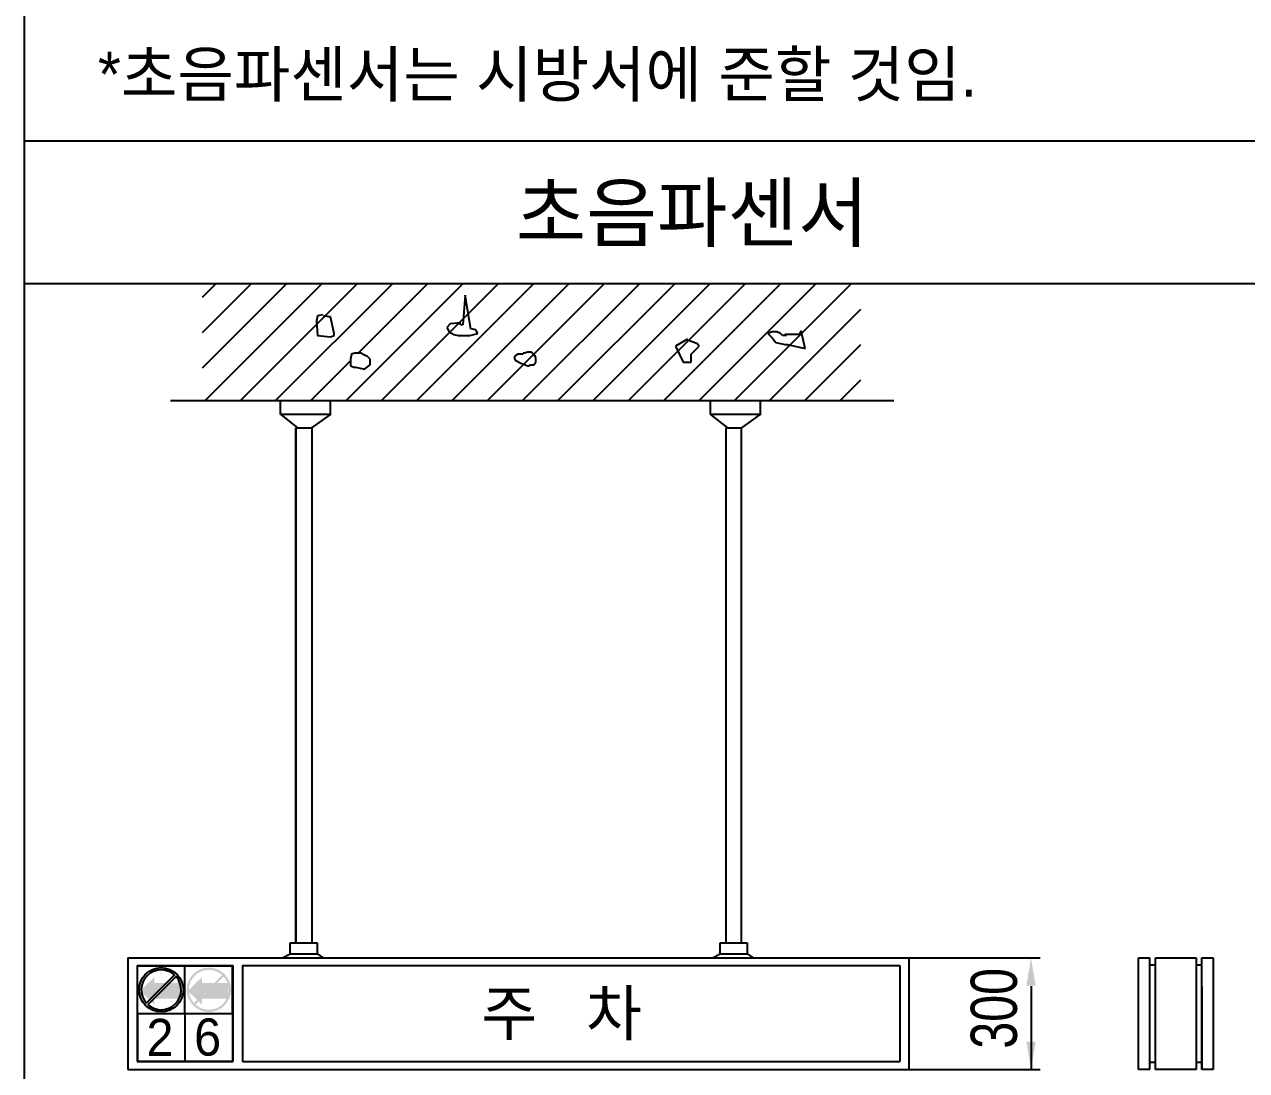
# Model space of a CAD drawing. Header units: millimetres. Extents: x 30232679 to 30326002, y -948068 to -920528.
# Drawn here: x 30289215 to 30296307, y -935038 to -928968 of the extents above; entities that cross this region are included whole.
import ezdxf
from ezdxf.enums import TextEntityAlignment as Align

# ---------------------------------------------------------------- set-up
doc = ezdxf.new("R2010")
doc.units = ezdxf.units.MM
doc.header["$LTSCALE"] = 600
doc.header["$MEASUREMENT"] = 0
doc.layers.get('0').update_dxf_attribs({"linetype": 'CONTINUOUS'})
doc.layers.add('PARKING', color=7, linetype='CONTINUOUS')
doc.styles.add('돋움', font='Dotum.ttf')

msp = doc.modelspace()

# ---------------------------------------------------------------- hatches: boundary and pattern name
h = msp.add_hatch(color=12)
h.paths.add_polyline_path([(30289880, -934569.3, 1), (30290137.1, -934569.3, 1)])
h.paths.add_polyline_path([(30290085.6, -934483.1), (30289922.3, -934646.4, -0.945477)], flags=16)
h.paths.add_polyline_path([(30290094.8, -934492.2, -0.945477), (30289931.5, -934655.5)], flags=16)
h = msp.add_hatch(color=12)
h.paths.add_polyline_path([(30290156.3, -934569.3, 1), (30290413.5, -934569.3, 1)])
h.paths.add_polyline_path([(30290361.9, -934483.1), (30290198.7, -934646.4, -0.945477)], flags=16)
h.paths.add_polyline_path([(30290371.1, -934492.2, -0.945477), (30290207.8, -934655.5)], flags=16)
for points in [[(30289969.4, -934620.8), (30289969.4, -934655.7), (30289886.4, -934575.5), (30289969.4, -934495.2), (30289969.4, -934530.2), (30290122.3, -934530.2), (30290122.3, -934620.8)], [(30290245.7, -934620.8), (30290245.7, -934655.7), (30290162.7, -934575.5), (30290245.7, -934495.2), (30290245.7, -934530.2), (30290398.6, -934530.2), (30290398.6, -934620.8)]]:
    msp.add_hatch(color=80).paths.add_polyline_path(points)

# ---------------------------------------------------------------- linework, layer by layer
at = {"color": 8}
for p, q in [((30290146.7, -934707.5), (30290146.7, -934431.1)), ((30289870.4, -934707.5), (30289870.4, -934983.8)), ((30289870.4, -934707.5), (30290146.7, -934707.5)), ((30290146.7, -934707.5), (30290146.7, -934983.8)), ((30290146.7, -934707.5), (30290423, -934707.5)), ((30290423, -934707.5), (30290423, -934983.8))]:
    msp.add_line(p, q, dxfattribs=at)
at = {"color": 12}
msp.add_line((30290085.6, -934483.1), (30289922.3, -934646.4), dxfattribs=at)
at = {"color": 1}
msp.add_line((30290094.8, -934492.2), (30289931.5, -934655.5), dxfattribs=at)
at = {"color": 12}
msp.add_circle((30290008.6, -934569.3), 128.6, dxfattribs=at)
msp.add_arc((30290008.6, -934569.3), 115.6, 48.21065, 221.78935, dxfattribs=at)
at = {"color": 1}
msp.add_arc((30290008.6, -934569.3), 115.6, 228.21065, 41.78935, dxfattribs=at)
at = {"layer": 'PARKING', "color": 3}
for p, q in [((30289215.1, -945972.3), (30289215.1, -922723.5)), ((30289215.1, -929642.8), (30320213.5, -929642.8)), ((30320213.5, -930473.1), (30289215.1, -930473.1))]:
    msp.add_line(p, q, dxfattribs=at)
at = {"layer": 'PARKING', "linetype": 'Continuous'}
for p, q in [((30290248.8, -930755.3), (30290530.9, -930473.1)), ((30290248.8, -930550.5), (30290326.2, -930473.1)), ((30290248.8, -930960), (30290735.7, -930473.1)), ((30290263, -931150.6), (30290940.5, -930473.1)), ((30290467.8, -931150.6), (30291145.3, -930473.1)), ((30290672.5, -931150.6), (30291350, -930473.1)), ((30291082.1, -931150.6), (30291759.6, -930473.1)), ((30291152.2, -930875.7), (30291554.8, -930473.1)), ((30291286.8, -931150.6), (30291964.3, -930473.1)), ((30291491.6, -931150.6), (30292169.1, -930473.1)), ((30291696.4, -931150.6), (30292373.9, -930473.1)), ((30291901.1, -931150.6), (30292578.6, -930473.1)), ((30292105.9, -931150.6), (30292783.4, -930473.1)), ((30292310.7, -931150.6), (30292988.2, -930473.1)), ((30292515.4, -931150.6), (30293192.9, -930473.1)), ((30292720.2, -931150.6), (30293397.7, -930473.1)), ((30292925, -931150.6), (30293602.5, -930473.1)), ((30293129.8, -931150.6), (30293807.3, -930473.1)), ((30293334.5, -931150.6), (30294012, -930473.1)), ((30291771.6, -930539), (30291759.3, -930711.9)), ((30291805.6, -930733.6), (30291771.6, -930539)), ((30290916, -930659.4), (30290909.8, -930687.2)), ((30290943.8, -930653.3), (30290916, -930659.4)), ((30290983.9, -930665.6), (30290950, -930659.4)), ((30290990.1, -930665.6), (30290983.9, -930665.6)), ((30291011.7, -930761.4), (30290990.1, -930665.6)), ((30293539.3, -931150.6), (30294068.7, -930621.1)), ((30290909.8, -930687.2), (30290916, -930773.7)), ((30291685.1, -930705.8), (30291666.6, -930727.4)), ((30291666.6, -930727.4), (30291678.9, -930752.1)), ((30291678.9, -930752.1), (30291706.7, -930767.5)), ((30291746.9, -930699.6), (30291685.1, -930705.8)), ((30291746.9, -930711.9), (30291740.7, -930705.8)), ((30291759.3, -930711.9), (30291746.9, -930711.9)), ((30291833.4, -930739.7), (30291805.6, -930733.6)), ((30291845.7, -930761.4), (30291833.4, -930739.7)), ((30293552.9, -930752.1), (30293528.2, -930761.4)), ((30293580.7, -930752.1), (30293552.9, -930752.1)), ((30293602.3, -930761.4), (30293580.7, -930752.1)), ((30293722.8, -930745.9), (30293710.4, -930767.5)), ((30293744.4, -930847.9), (30293722.8, -930745.9)), ((30290916, -930773.7), (30290990.1, -930779.9)), ((30290990.1, -930779.9), (30291011.7, -930773.7)), ((30291011.7, -930773.7), (30291011.7, -930761.4)), ((30291706.7, -930767.5), (30291731.5, -930773.7)), ((30291731.5, -930773.7), (30291799.4, -930773.7)), ((30291799.4, -930773.7), (30291845.7, -930761.4)), ((30293061.8, -930795.3), (30292993.8, -930835.5)), ((30293117.4, -930820.1), (30293067.9, -930801.5)), ((30293129.7, -930835.5), (30293117.4, -930820.1)), ((30293528.2, -930761.4), (30293552.9, -930786.1)), ((30293552.9, -930786.1), (30293574.5, -930813.9)), ((30293574.5, -930813.9), (30293627, -930826.2)), ((30293614.7, -930773.7), (30293602.3, -930761.4)), ((30293636.3, -930773.7), (30293614.7, -930773.7)), ((30293648.7, -930767.5), (30293627, -930767.5)), ((30293627, -930826.2), (30293642.5, -930826.2)), ((30293642.5, -930826.2), (30293744.4, -930847.9)), ((30293676.5, -930767.5), (30293648.7, -930767.5)), ((30293695, -930767.5), (30293676.5, -930767.5)), ((30293710.4, -930767.5), (30293695, -930767.5)), ((30293744.1, -931150.6), (30294068.7, -930825.9)), ((30291113.7, -930881.8), (30291107.5, -930909.6)), ((30291132.2, -930875.7), (30291113.7, -930881.8)), ((30291153.8, -930875.7), (30291132.2, -930875.7)), ((30291166.2, -930875.7), (30291153.8, -930875.7)), ((30291187.8, -930888), (30291166.2, -930875.7)), ((30291206.3, -930894.2), (30291187.8, -930888)), ((30291221.8, -930909.6), (30291206.3, -930894.2)), ((30292068.1, -930888), (30292055.8, -930900.4)), ((30292077.4, -930881.8), (30292068.1, -930888)), ((30292108.3, -930881.8), (30292077.4, -930881.8)), ((30292117.6, -930875.7), (30292108.3, -930875.7)), ((30292136.1, -930869.5), (30292117.6, -930875.7)), ((30292157.7, -930869.5), (30292136.1, -930869.5)), ((30292170.1, -930881.8), (30292157.7, -930869.5)), ((30292182.4, -930900.4), (30292170.1, -930881.8)), ((30292993.8, -930835.5), (30293037, -930928.2)), ((30293083.4, -930881.8), (30293129.7, -930835.5)), ((30293083.4, -930928.2), (30293083.4, -930881.8)), ((30290877.3, -931150.6), (30291107.5, -930920.4)), ((30291107.5, -930909.6), (30291107.5, -930949.8)), ((30291107.5, -930949.8), (30291126, -930956)), ((30291126, -930956), (30291138.4, -930956)), ((30291138.4, -930956), (30291187.8, -930968.3)), ((30291187.8, -930968.3), (30291221.8, -930943.6)), ((30291221.8, -930943.6), (30291221.8, -930909.6)), ((30292055.8, -930900.4), (30292062, -930915.8)), ((30292062, -930915.8), (30292095.9, -930934.4)), ((30292095.9, -930934.4), (30292136.1, -930949.8)), ((30292136.1, -930949.8), (30292142.3, -930949.8)), ((30292142.3, -930949.8), (30292151.5, -930943.6)), ((30292151.5, -930943.6), (30292170.1, -930943.6)), ((30292170.1, -930943.6), (30292182.4, -930928.2)), ((30292182.4, -930909.6), (30292182.4, -930900.4)), ((30292182.4, -930928.2), (30292182.4, -930909.6)), ((30293037, -930928.2), (30293083.4, -930928.2)), ((30293948.8, -931150.6), (30294068.7, -931030.7)), ((30290063.4, -931150.6), (30294259.2, -931150.6)), ((30290700.8, -931230.9), (30290700.8, -931150.6)), ((30290991.1, -931230.9), (30290991.1, -931150.6)), ((30293195.6, -931230.9), (30293195.6, -931150.6)), ((30293486, -931230.9), (30293486, -931150.6)), ((30290994.2, -931230.9), (30290700.8, -931230.9)), ((30290703.9, -931234), (30290799.6, -931308.1)), ((30290883, -931308.1), (30290988.1, -931234)), ((30293489.1, -931230.9), (30293195.6, -931230.9)), ((30293198.7, -931234), (30293294.5, -931308.1)), ((30293377.9, -931308.1), (30293482.9, -931234)), ((30290787.3, -931308.1), (30290883, -931308.1)), ((30290787.3, -931311.2), (30290787.3, -934294.1)), ((30290790.4, -931311.2), (30290790.4, -934294.1)), ((30290883, -931311.2), (30290883, -934294.1)), ((30293282.1, -931308.1), (30293377.9, -931308.1)), ((30293285.2, -931311.2), (30293285.2, -934294.1)), ((30293374.8, -931311.2), (30293374.8, -934294.1)), ((30290756.4, -934297.1), (30290913.9, -934297.1)), ((30290756.4, -934362), (30290756.4, -934297.1)), ((30290913.9, -934297.1), (30290913.9, -934362)), ((30293251.2, -934297.1), (30293408.7, -934297.1)), ((30293251.2, -934362), (30293251.2, -934297.1)), ((30293408.7, -934297.1), (30293408.7, -934362)), ((30290756.4, -934362), (30290716.2, -934383.6)), ((30290913.9, -934362), (30290756.4, -934362)), ((30290951, -934383.6), (30290913.9, -934358.9)), ((30293251.2, -934362), (30293211.1, -934383.6)), ((30293408.7, -934362), (30293251.2, -934362)), ((30293445.8, -934383.6), (30293408.7, -934358.9)), ((30289814.3, -934383.6), (30294347.8, -934383.6)), ((30289814.3, -934383.6), (30289814.3, -935031.3)), ((30289868.2, -934429), (30290425.2, -934429)), ((30289868.2, -934429), (30289868.2, -934985.9)), ((30289870.4, -934431.1), (30290146.7, -934431.1)), ((30289870.4, -934707.5), (30289870.4, -934431.1)), ((30290146.7, -934431.1), (30290423, -934431.1)), ((30290423, -934707.5), (30290423, -934431.1)), ((30290425.2, -934429), (30290425.2, -934985.9)), ((30290481.3, -934429), (30294293.8, -934429)), ((30290481.3, -934429), (30290481.3, -934985.9)), ((30290716.2, -934383.6), (30290951, -934383.6)), ((30293211.1, -934383.6), (30293445.8, -934383.6)), ((30294293.8, -934429), (30294293.8, -934985.9)), ((30294347.8, -934383.6), (30294347.8, -935031.3)), ((30295680.2, -934383.6), (30295744.9, -934383.6)), ((30295680.2, -935031.3), (30295680.2, -934383.6)), ((30295744.9, -935031.3), (30295744.9, -934383.6)), ((30295744.9, -934424.2), (30295774.7, -934424.2)), ((30295777.3, -934383.6), (30296014.8, -934383.6)), ((30295777.3, -935031.3), (30295777.3, -934383.6)), ((30296014.8, -934383.6), (30296014.8, -935031.3)), ((30296017.4, -934424.2), (30296047.2, -934424.2)), ((30296047.2, -934383.6), (30296111.9, -934383.6)), ((30296047.2, -935031.3), (30296047.2, -934383.6)), ((30296111.9, -934383.6), (30296111.9, -935031.3)), ((30296047.5, -934547.7), (30296047.5, -935027.9)), ((30289868.2, -934985.9), (30290425.2, -934985.9)), ((30289870.4, -934983.8), (30290146.7, -934983.8)), ((30290146.7, -934983.8), (30290423, -934983.8)), ((30290481.3, -934985.9), (30294293.8, -934985.9)), ((30295774.7, -934990.7), (30295744.9, -934990.7)), ((30296047.2, -934990.7), (30296017.4, -934990.7)), ((30289814.3, -935031.3), (30294347.8, -935031.3)), ((30295744.9, -935031.3), (30295680.2, -935031.3)), ((30296014.8, -935031.3), (30295777.3, -935031.3)), ((30296111.9, -935031.3), (30296047.2, -935031.3))]:
    msp.add_line(p, q, dxfattribs=at)
at = {"layer": 'PARKING', "color": 1}
for p, q in [((30294213, -934383.6), (30295109.6, -934383.6)), ((30295056, -934547.7), (30295056, -935027.9)), ((30294213, -935031.3), (30295109.6, -935031.3))]:
    msp.add_line(p, q, dxfattribs=at)
at = {"layer": 'PARKING', "linetype": 'Continuous'}
for centre, start, end in [((30295774.7, -934421.6), 270, 0), ((30296017.4, -934421.6), 180, 270), ((30295774.7, -934993.3), 0, 90), ((30296017.4, -934993.3), 90, 180)]:
    msp.add_arc(centre, 2.59, start, end, dxfattribs=at)
at = {"layer": 'PARKING', "color": 1}
for points in [[(30295029.2, -934544.6), (30295082.8, -934544.6), (30295056, -934383.6)], [(30295029.2, -934870.3), (30295082.8, -934870.3), (30295056, -935031.3)]]:
    msp.add_solid(points, dxfattribs=at)

# ---------------------------------------------------------------- texts
at = {"color": 7, "style": '돋움'}
for s, height, p in [('*초음파센서는 시방서에 준할 것임.', 261.155, (30292192, -929253.1, 5735.9)), ('초음파센서', 326.44, (30293089.9, -930057.9))]:
    msp.add_text(s, height=height, dxfattribs=at).set_placement(p, align=Align.MIDDLE)
at = {"color": 80, "style": '돋움'}
for s, p in [('2', (30289923, -934953.6)), ('6', (30290199.4, -934951.1))]:
    msp.add_text(s, height=215.9, dxfattribs=at).set_placement(p)
at = {"layer": 'PARKING', "style": '돋움', "width": 0.8}
msp.add_text('300', height=268.26, rotation=90, dxfattribs=at).set_placement((30294974.1, -934910.9))
at = {"layer": 'PARKING', "style": '돋움'}
msp.add_text('주   차', height=259.06, dxfattribs=at).set_placement((30291866.2, -934834.2))

doc.saveas('drawing.dxf')
